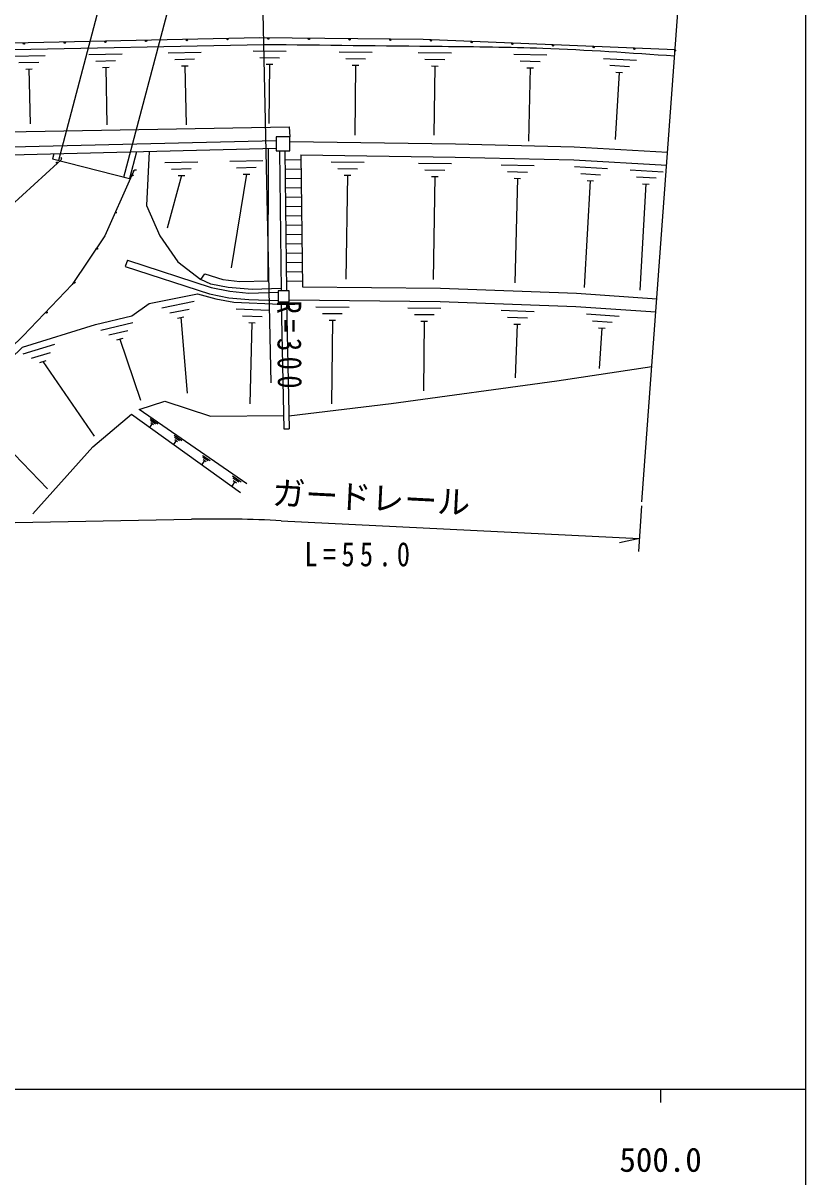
# Model space of a CAD drawing. Units: millimetres, scale not verified. Extents: x 40000 to 680000, y 20000 to 380000.
# Drawn here: x 519742 to 579000, y 198357 to 285756 of the extents above; entities that cross this region are included whole.
import ezdxf
from ezdxf.enums import TextEntityAlignment as Align

# ---------------------------------------------------------------- set-up
doc = ezdxf.new("R2010")
doc.units = ezdxf.units.MM
doc.header["$LTSCALE"] = 1000
doc.layers.add('M-BGD', color=7, linetype='Continuous', lineweight=25)
doc.layers.add('M-TTL-BAND', color=7, linetype='Continuous', lineweight=25)
doc.styles.add('ＭＳ ゴシック', font='')
doc.styles.get('ＭＳ ゴシック').set_extended_font_data('MS Gothic')

msp = doc.modelspace()

# ---------------------------------------------------------------- linework, layer by layer
at = {"layer": 'M-BGD'}
for p, q in [((530401, 305510), (522411, 275357)), ((535331, 304204), (527341, 274050)), ((538523, 258511), (537870, 288503)), ((537643, 284640), (516727, 284189)), ((516782, 283710), (537965, 284143)), ((550038, 284511), (537643, 284640)), ((569103, 283730), (550038, 284511)), ((518917, 283254), (521417, 283305)), ((524731, 283373), (527230, 283424)), ((530713, 283495), (533213, 283546)), ((537158, 283652), (539658, 283625)), ((543674, 283582), (546174, 283554)), ((549660, 283517), (552160, 283490)), ((556887, 283394), (559387, 283346)), ((519427, 282764), (520927, 282795)), ((525241, 282883), (526741, 282914)), ((525751, 282393), (526251, 282404)), ((526001, 282399), (526090, 278042)), ((531224, 283005), (532723, 283036)), ((531734, 282516), (532234, 282526)), ((531984, 282521), (532075, 278051)), ((537653, 283147), (539153, 283130)), ((538147, 282641), (538647, 282636)), ((538397, 282639), (538349, 278149)), ((544169, 283076), (545669, 283060)), ((544664, 282571), (545163, 282565)), ((544914, 282568), (544856, 277258)), ((550155, 283011), (551655, 282995)), ((550650, 282506), (551150, 282500)), ((550900, 282503), (550843, 277262)), ((557377, 282884), (558877, 282856)), ((557868, 282375), (558368, 282365)), ((558118, 282370), (558012, 276823)), ((563674, 283085), (566170, 282940)), ((564145, 282557), (565642, 282470)), ((519938, 282275), (520437, 282285)), ((520187, 282280), (520272, 278131)), ((564865, 282014), (564571, 276944)), ((564615, 282029), (565114, 282000)), ((517522, 276338), (538897, 276872)), ((517537, 275738), (538912, 276272)), ((522064, 275851), (521963, 275471)), ((521963, 275471), (527786, 273985)), ((522347, 275146), (522568, 275350)), ((528321, 276007), (527786, 273985)), ((535387, 275291), (537887, 275342)), ((539164, 276086), (539290, 265481)), ((539564, 276091), (539690, 265486)), ((540775, 275398), (539573, 275384)), ((540760, 275784), (540889, 265782)), ((518822, 271901), (522347, 275146)), ((528096, 274522), (527974, 274248)), ((530464, 275191), (532964, 275242)), ((530974, 274701), (532474, 274732)), ((535897, 274802), (537397, 274832)), ((540783, 274691), (539581, 274677)), ((543064, 275249), (545564, 275211)), ((543557, 274741), (545057, 274719)), ((549672, 275150), (552172, 275112)), ((550165, 274642), (551665, 274620)), ((555932, 275022), (558432, 274961)), ((556420, 274510), (557919, 274474)), ((561488, 274884), (563983, 274741)), ((565695, 274643), (568191, 274501)), ((527974, 274248), (525927, 269647)), ((531734, 274217), (530657, 270213)), ((531485, 274211), (531984, 274222)), ((536657, 274317), (535500, 267220)), ((536407, 274312), (536907, 274322)), ((540792, 273984), (539589, 273970)), ((544049, 274234), (544549, 274226)), ((544299, 274230), (544181, 266352)), ((550657, 274135), (551157, 274127)), ((550907, 274131), (550790, 266337)), ((556907, 273998), (557407, 273986)), ((557157, 273992), (556963, 266078)), ((561958, 274356), (563456, 274270)), ((562678, 273814), (562217, 265736)), ((562429, 273828), (562928, 273800)), ((566165, 274115), (567663, 274030)), ((566886, 273574), (566426, 265535)), ((566636, 273588), (567135, 273559)), ((540800, 273277), (539598, 273263)), ((540809, 272570), (539606, 272556)), ((540817, 271863), (539614, 271849)), ((540825, 271156), (539623, 271142)), ((540834, 270449), (539631, 270435)), ((525927, 269647), (523469, 265961)), ((540842, 269742), (539640, 269728)), ((540850, 269035), (539648, 269021)), ((540859, 268328), (539656, 268314)), ((527634, 267804), (527479, 267329)), ((540867, 267621), (539665, 267607)), ((540875, 266914), (539673, 266900)), ((523469, 265961), (519759, 262058)), ((540884, 266207), (539681, 266193)), ((530251, 264189), (532701, 264686)), ((530840, 263799), (532310, 264097)), ((535859, 264103), (538357, 264008)), ((539290, 264645), (539478, 255025)), ((539690, 264652), (539877, 255033)), ((541913, 264271), (544413, 264244)), ((548870, 264195), (551370, 264167)), ((555934, 263998), (558432, 263907)), ((525620, 262501), (528050, 263085)), ((531429, 263408), (531919, 263507)), ((531674, 263458), (532154, 257711)), ((536339, 263584), (537838, 263528)), ((542408, 263765), (543908, 263749)), ((542902, 263260), (543402, 263255)), ((543152, 263257), (543083, 256925)), ((549364, 263689), (550864, 263673)), ((549859, 263184), (550359, 263178)), ((550109, 263181), (550051, 257893)), ((556415, 263480), (557914, 263426)), ((562382, 263736), (564876, 263567)), ((562847, 263204), (564344, 263102)), ((526223, 262131), (527681, 262482)), ((536820, 263066), (537320, 263047)), ((537070, 263056), (536908, 256919)), ((556897, 262962), (557396, 262944)), ((557146, 262953), (556997, 258881)), ((563312, 262671), (563811, 262637)), ((563562, 262654), (563354, 259588)), ((519759, 262058), (512653, 255236)), ((519754, 260696), (522142, 261438)), ((526826, 261762), (527312, 261879)), ((527069, 261821), (528632, 257183)), ((520380, 260367), (521813, 260812)), ((521006, 260038), (521484, 260186)), ((521245, 260112), (525111, 254454)), ((516364, 255898), (521596, 250483)), ((529515, 255426), (529308, 255126)), ((529354, 255809), (529930, 255411)), ((529775, 255383), (529383, 255653)), ((529411, 255497), (529619, 255354)), ((531171, 254530), (531747, 254132)), ((531591, 254103), (531200, 254374)), ((539478, 255025), (539877, 255033)), ((531332, 254146), (531125, 253847)), ((531228, 254218), (531436, 254075)), ((533486, 252630), (533279, 252330)), ((533325, 253013), (533901, 252615)), ((533745, 252587), (533353, 252857)), ((533382, 252701), (533589, 252558)), ((535767, 251025), (535531, 250683)), ((535583, 251463), (536242, 251009)), ((536064, 250976), (535616, 251285)), ((535649, 251107), (535886, 250944)), ((566341, 245729), (566585, 249183)), ((516606, 247871), (532492, 248169)), ((539290, 248065), (566412, 246727)), ((566412, 246727), (564893, 246381))]:
    msp.add_line(p, q, dxfattribs=at)
for points in [[(566586, 249495), (569389, 287622), (571997, 323100)], [(516782, 283710), (517595, 277891), (518565, 277515), (539872, 277891), (539946, 277130), (538905, 277130), (538905, 276089), (539946, 276089), (539946, 277130)], [(539288, 265642), (537079, 265579), (535263, 265736), (533948, 265986), (533197, 266331), (533510, 266769), (534856, 266331), (536140, 266174), (538300, 266237), (538330, 276257)], [(539946, 276796), (552482, 276607), (561470, 276387), (568517, 275984)], [(522598, 275582), (522615, 275564), (522630, 275530), (522637, 275495), (522636, 275453), (522626, 275419), (522603, 275382), (522568, 275350)], [(529278, 276031), (529096, 271934), (530098, 269649), (531444, 267677), (533197, 266331)], [(540760, 275784), (552458, 275608), (561429, 275388), (568460, 274986)], [(528096, 274522), (528116, 274566), (528133, 274591), (528164, 274617), (528191, 274631), (528220, 274638), (528260, 274640), (528290, 274633), (528306, 274626)], [(527634, 267804), (533990, 265733), (535389, 265445), (536842, 265308), (539050, 265364)], [(527479, 267329), (533861, 265249), (535315, 264950), (536825, 264808), (539063, 264751)], [(540889, 265782), (551331, 265668), (561627, 265291), (567711, 264879)], [(514195, 255888), (519692, 261200), (525215, 262918), (527963, 263578), (529285, 264503), (532932, 265243), (534332, 264873), (535706, 264609), (539194, 264477)], [(539887, 264793), (551307, 264668), (561575, 264292), (567644, 263881)], [(539859, 255994), (547613, 256939), (560135, 258647), (567339, 259734)], [(536676, 250865), (528521, 256491), (530482, 257110), (533940, 255975), (539458, 256038)], [(520469, 248594), (525011, 253652), (527953, 256130), (536211, 250194)]]:
    msp.add_lwpolyline(points, dxfattribs=at)
msp.add_lwpolyline([(539887, 265484), (539063, 265484), (539063, 264648), (539887, 264648)], close=True, dxfattribs=at)
for centre, radius in [((519810, 284205), 50), ((519810, 284205), 30), ((519810, 284205), 10), ((522891, 284272), 50), ((522891, 284272), 30), ((522891, 284272), 10), ((525973, 284338), 50), ((525973, 284338), 30), ((525973, 284338), 10), ((529054, 284405), 50), ((529054, 284405), 30), ((529054, 284405), 10), ((532136, 284471), 50), ((532136, 284471), 30), ((532136, 284471), 10), ((535217, 284538), 50), ((535217, 284538), 30), ((535217, 284538), 10), ((538297, 284584), 50), ((538297, 284584), 30), ((538297, 284584), 10), ((541379, 284551), 50), ((541379, 284551), 30), ((541379, 284551), 10), ((544461, 284519), 50), ((544461, 284519), 30), ((544461, 284519), 10), ((547543, 284487), 50), ((547543, 284487), 30), ((547543, 284487), 10), ((550623, 284437), 50), ((550623, 284437), 30), ((550623, 284437), 10), ((553703, 284311), 50), ((553703, 284311), 30), ((553703, 284311), 10), ((556782, 284185), 50), ((556782, 284185), 30), ((556782, 284185), 10), ((559862, 284059), 50), ((559862, 284059), 30), ((559862, 284059), 10), ((562941, 283933), 50), ((562941, 283933), 30), ((562941, 283933), 10), ((566021, 283807), 50), ((566021, 283807), 30), ((566021, 283807), 10), ((569101, 283680), 50), ((569101, 283680), 30), ((569101, 283680), 10), ((522313, 275183), 50), ((522313, 275183), 30), ((522313, 275183), 10), ((528020, 274228), 50), ((528020, 274228), 30), ((528020, 274228), 10), ((526764, 271407), 50), ((526764, 271407), 30), ((526764, 271407), 10), ((525336, 268671), 50), ((525336, 268671), 30), ((525336, 268671), 10), ((523623, 266102), 50), ((523623, 266102), 30), ((523623, 266102), 10), ((521518, 263836), 50), ((521518, 263836), 30), ((521518, 263836), 10)]:
    msp.add_circle(centre, radius, dxfattribs=at)
msp.add_arc((534363, 148186), 100000, 87.17603, 91.07227, dxfattribs=at)
msp.add_open_spline([(537965, 284143), (542466, 284094), (546968, 284045), (551470, 283997), (554005, 283970), (556541, 283943), (559074, 283852), (562408, 283733), (565739, 283503), (569069, 283273)], degree=3, knots=[0, 0, 0, 0, 1, 1, 1, 2, 2, 2, 3, 3, 3, 3], dxfattribs=at)
at = {"layer": 'M-TTL-BAND'}
for p, q in [((579000, 20000), (579000, 370000)), ((40000, 205000), (579000, 205000)), ((568000, 205000), (568000, 204000))]:
    msp.add_line(p, q, dxfattribs=at)

# ---------------------------------------------------------------- texts
at = {"layer": 'M-BGD', "style": 'ＭＳ ゴシック'}
msp.add_text('ガードレール', height=1833, rotation=357.1, dxfattribs=at).set_placement((538536, 248730), align=Align.BOTTOM_LEFT)
at = {"layer": 'M-BGD', "insert": (538937, 264727), "char_height": 1833, "attachment_point": 7, "rotation": 270.6, "style": 'ＭＳ ゴシック'}
msp.add_mtext('\\T1.42;\\W0.8;R=300', dxfattribs=at)
at = {"layer": 'M-BGD', "insert": (541048, 244581), "char_height": 1833, "attachment_point": 7, "style": 'ＭＳ ゴシック'}
msp.add_mtext('\\T1.4;\\W0.8;L=55.0', dxfattribs=at)
at = {"layer": 'M-TTL-BAND', "style": 'ＭＳ ゴシック'}
msp.add_text('500.0', height=1833, dxfattribs=at).set_placement((568000, 198195), align=Align.BOTTOM_CENTER)

doc.saveas('drawing.dxf')
